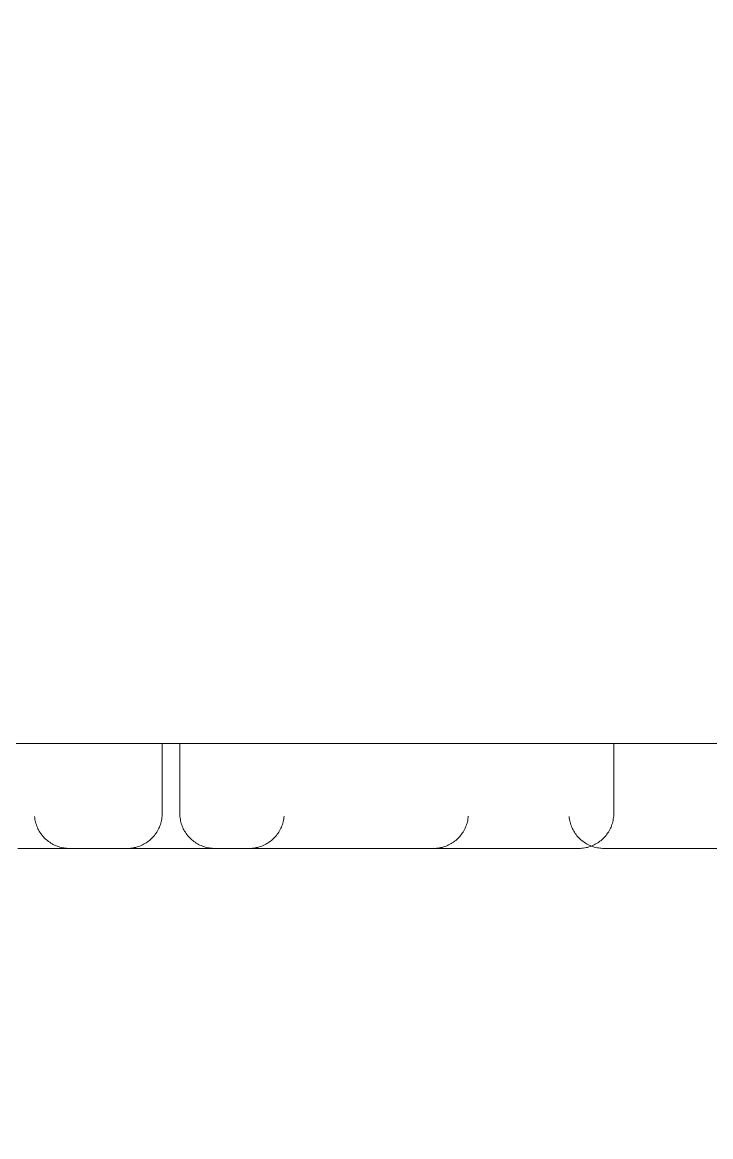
# Model space of a CAD drawing. Header units: metres. Extents: x 5374 to 25187, y 1840 to 7438.
# Drawn here: x 24239.576 to 24241.543, y 6483.967 to 6487.151 of the extents above; entities that cross this region are included whole.
import ezdxf

# ---------------------------------------------------------------- set-up
doc = ezdxf.new("R2010")
doc.units = ezdxf.units.M
doc.layers.add('02', color=2, linetype='Continuous')
doc.layers.add('A-GENM', color=2, linetype='Continuous', lineweight=9)

msp = doc.modelspace()

# ---------------------------------------------------------------- hatches: boundary and pattern name
at = {"layer": '02'}
h = msp.add_hatch(dxfattribs=at)
h.set_pattern_fill('ANGLE', color=1, scale=5)
h.set_pattern_definition([(0, (-292.62, 709.488), (0, 34.925), [25.4, -9.525]), (90, (-292.62, 709.488), (-34.925, 2e-15), [25.4, -9.525])])
h.paths.add_polyline_path([(24462.2223, 6585.2648), (24202.2223, 6585.2648), (24202.2223, 6295.2648), (24462.2223, 6295.2648)])

# ---------------------------------------------------------------- linework, layer by layer
at = {"layer": 'A-GENM'}
for p, q in [((24239.3873, 6485.0909), (24239.8568, 6485.0909)), ((24239.6783, 6485.0909), (24240.2498, 6485.0909)), ((24239.9752, 6484.8909), (24239.9752, 6485.0909)), ((24240.0257, 6485.0909), (24240.0257, 6484.8909)), ((24240.1441, 6485.0909), (24240.2813, 6485.0909)), ((24240.2813, 6485.0909), (24241.2657, 6485.0909)), ((24241.1377, 6485.0909), (24241.2561, 6485.0909)), ((24241.2561, 6485.0909), (24241.1377, 6485.0909)), ((24241.2657, 6485.0909), (24241.1473, 6485.0909)), ((24241.2561, 6485.0909), (24242.0304, 6485.0909)), ((24241.2657, 6484.8909), (24241.2657, 6485.0909))]:
    msp.add_line(p, q, dxfattribs=at)
at = {"layer": 'A-GENM', "flags": 128}
for points in [[(24237.8565, 6485.0909), (24238.5283, 6485.0909), (24239.2192, 6485.0909), (24239.9282, 6485.0909), (24240.6539, 6485.0909), (24241.3953, 6485.0909), (24242.1513, 6485.0909), (24242.9205, 6485.0909), (24243.7018, 6485.0909), (24244.4939, 6485.0909), (24245.2955, 6485.0909), (24246.1054, 6485.0909), (24246.9222, 6485.0909), (24247.7447, 6485.0909), (24248.5716, 6485.0909), (24249.4014, 6485.0909), (24250.233, 6485.0909), (24250.4575, 6485.0909)], [(24239.7103, 6484.7909), (24239.7063, 6484.791), (24239.7023, 6484.7912), (24239.6983, 6484.7916), (24239.6943, 6484.7922), (24239.6904, 6484.7929), (24239.6865, 6484.7938), (24239.6826, 6484.7948), (24239.6788, 6484.796), (24239.675, 6484.7973), (24239.6713, 6484.7988), (24239.6677, 6484.8004), (24239.6641, 6484.8022), (24239.6606, 6484.8041), (24239.6571, 6484.8062), (24239.6538, 6484.8084), (24239.6505, 6484.8107), (24239.6474, 6484.8132), (24239.6443, 6484.8157), (24239.6414, 6484.8184), (24239.6385, 6484.8212), (24239.6358, 6484.8242), (24239.6332, 6484.8272), (24239.6307, 6484.8303), (24239.6283, 6484.8336), (24239.6261, 6484.8369), (24239.624, 6484.8403), (24239.6221, 6484.8438), (24239.6202, 6484.8473), (24239.6186, 6484.851), (24239.6171, 6484.8547), (24239.6157, 6484.8584), (24239.6145, 6484.8622), (24239.6134, 6484.8661), (24239.6125, 6484.87), (24239.6117, 6484.8739), (24239.6111, 6484.8779), (24239.6107, 6484.8819)], [(24239.7103, 6484.7909), (24239.7063, 6484.791), (24239.7023, 6484.7912), (24239.6983, 6484.7916), (24239.6943, 6484.7922), (24239.6904, 6484.7929), (24239.6865, 6484.7938), (24239.6826, 6484.7948), (24239.6788, 6484.796), (24239.675, 6484.7973), (24239.6713, 6484.7988), (24239.6677, 6484.8004), (24239.6641, 6484.8022), (24239.6606, 6484.8041), (24239.6571, 6484.8062), (24239.6538, 6484.8084), (24239.6505, 6484.8107), (24239.6474, 6484.8132), (24239.6443, 6484.8157), (24239.6414, 6484.8184), (24239.6385, 6484.8212), (24239.6358, 6484.8242), (24239.6332, 6484.8272), (24239.6307, 6484.8303), (24239.6283, 6484.8336), (24239.6261, 6484.8369), (24239.624, 6484.8403), (24239.6221, 6484.8438), (24239.6202, 6484.8473), (24239.6186, 6484.851), (24239.6171, 6484.8547), (24239.6157, 6484.8584), (24239.6145, 6484.8622), (24239.6134, 6484.8661), (24239.6125, 6484.87), (24239.6117, 6484.8739), (24239.6111, 6484.8779), (24239.6107, 6484.8819)], [(24239.9752, 6484.8909), (24239.9751, 6484.8869), (24239.9749, 6484.8829), (24239.9745, 6484.8789), (24239.9739, 6484.875), (24239.9732, 6484.8711), (24239.9723, 6484.8671), (24239.9713, 6484.8633), (24239.9701, 6484.8595), (24239.9688, 6484.8557), (24239.9673, 6484.852), (24239.9657, 6484.8483), (24239.9639, 6484.8447), (24239.962, 6484.8412), (24239.9599, 6484.8378), (24239.9577, 6484.8345), (24239.9554, 6484.8312), (24239.953, 6484.828), (24239.9504, 6484.825), (24239.9477, 6484.822), (24239.9449, 6484.8192), (24239.9419, 6484.8165), (24239.9389, 6484.8138), (24239.9358, 6484.8114), (24239.9326, 6484.809), (24239.9292, 6484.8068), (24239.9258, 6484.8047), (24239.9223, 6484.8027), (24239.9188, 6484.8009), (24239.9151, 6484.7992), (24239.9114, 6484.7977), (24239.9077, 6484.7963), (24239.9039, 6484.7951), (24239.9, 6484.794), (24239.8961, 6484.7931), (24239.8922, 6484.7924), (24239.8882, 6484.7918), (24239.8843, 6484.7913), (24239.8803, 6484.791), (24239.8763, 6484.7909), (24239.8752, 6484.7909)], [(24239.9749, 6484.8829), (24239.9745, 6484.8789), (24239.9739, 6484.875), (24239.9732, 6484.8711), (24239.9723, 6484.8671), (24239.9713, 6484.8633), (24239.9701, 6484.8595), (24239.9688, 6484.8557), (24239.9673, 6484.852), (24239.9657, 6484.8483), (24239.9639, 6484.8447), (24239.962, 6484.8412), (24239.9599, 6484.8378), (24239.9577, 6484.8345), (24239.9554, 6484.8312), (24239.953, 6484.828), (24239.9504, 6484.825), (24239.9477, 6484.822), (24239.9449, 6484.8192), (24239.9419, 6484.8165), (24239.9389, 6484.8138), (24239.9358, 6484.8114), (24239.9326, 6484.809), (24239.9292, 6484.8068), (24239.9258, 6484.8047), (24239.9223, 6484.8027), (24239.9188, 6484.8009), (24239.9151, 6484.7992), (24239.9114, 6484.7977), (24239.9077, 6484.7963), (24239.9039, 6484.7951), (24239.9, 6484.794), (24239.8961, 6484.7931), (24239.8922, 6484.7924), (24239.8882, 6484.7918), (24239.8843, 6484.7913), (24239.8803, 6484.791), (24239.8763, 6484.7909), (24239.8752, 6484.7909)], [(24240.1257, 6484.7909), (24240.1217, 6484.791), (24240.1177, 6484.7912), (24240.1137, 6484.7916), (24240.1098, 6484.7922), (24240.1058, 6484.7929), (24240.1019, 6484.7938), (24240.0981, 6484.7948), (24240.0942, 6484.796), (24240.0905, 6484.7973), (24240.0868, 6484.7988), (24240.0831, 6484.8004), (24240.0795, 6484.8022), (24240.076, 6484.8041), (24240.0726, 6484.8062), (24240.0692, 6484.8084), (24240.066, 6484.8107), (24240.0628, 6484.8132), (24240.0598, 6484.8157), (24240.0568, 6484.8184), (24240.054, 6484.8212), (24240.0512, 6484.8242), (24240.0486, 6484.8272), (24240.0461, 6484.8303), (24240.0438, 6484.8336), (24240.0416, 6484.8369), (24240.0395, 6484.8403), (24240.0375, 6484.8438), (24240.0357, 6484.8473), (24240.034, 6484.851), (24240.0325, 6484.8547), (24240.0311, 6484.8584), (24240.0299, 6484.8622), (24240.0288, 6484.8661), (24240.0279, 6484.87), (24240.0272, 6484.8739), (24240.0266, 6484.8779), (24240.0261, 6484.8819), (24240.0258, 6484.8858), (24240.0257, 6484.8898), (24240.0257, 6484.8909)], [(24240.1257, 6484.7909), (24240.1217, 6484.791), (24240.1177, 6484.7912), (24240.1137, 6484.7916), (24240.1098, 6484.7922), (24240.1058, 6484.7929), (24240.1019, 6484.7938), (24240.0981, 6484.7948), (24240.0942, 6484.796), (24240.0905, 6484.7973), (24240.0868, 6484.7988), (24240.0831, 6484.8004), (24240.0795, 6484.8022), (24240.076, 6484.8041), (24240.0726, 6484.8062), (24240.0692, 6484.8084), (24240.066, 6484.8107), (24240.0628, 6484.8132), (24240.0598, 6484.8157), (24240.0568, 6484.8184), (24240.054, 6484.8212), (24240.0512, 6484.8242), (24240.0486, 6484.8272), (24240.0461, 6484.8303), (24240.0438, 6484.8336), (24240.0416, 6484.8369), (24240.0395, 6484.8403), (24240.0375, 6484.8438), (24240.0357, 6484.8473), (24240.034, 6484.851), (24240.0325, 6484.8547), (24240.0311, 6484.8584), (24240.0299, 6484.8622), (24240.0288, 6484.8661), (24240.0279, 6484.87), (24240.0272, 6484.8739), (24240.0266, 6484.8779), (24240.0261, 6484.8819)], [(24240.3236, 6484.8829), (24240.3232, 6484.8789), (24240.3227, 6484.875), (24240.3219, 6484.8711), (24240.3211, 6484.8671), (24240.32, 6484.8633), (24240.3189, 6484.8595), (24240.3175, 6484.8557), (24240.316, 6484.852), (24240.3144, 6484.8483), (24240.3126, 6484.8447), (24240.3107, 6484.8412), (24240.3087, 6484.8378), (24240.3065, 6484.8345), (24240.3041, 6484.8312), (24240.3017, 6484.828), (24240.2991, 6484.825), (24240.2964, 6484.822), (24240.2936, 6484.8192), (24240.2907, 6484.8165), (24240.2877, 6484.8138), (24240.2845, 6484.8114), (24240.2813, 6484.809), (24240.278, 6484.8068), (24240.2746, 6484.8047), (24240.2711, 6484.8027), (24240.2675, 6484.8009), (24240.2639, 6484.7992), (24240.2602, 6484.7977), (24240.2564, 6484.7963), (24240.2526, 6484.7951), (24240.2488, 6484.794), (24240.2449, 6484.7931), (24240.2409, 6484.7924), (24240.237, 6484.7918), (24240.233, 6484.7913), (24240.229, 6484.791), (24240.225, 6484.7909), (24240.2239, 6484.7909)], [(24240.8499, 6484.8829), (24240.8495, 6484.8789), (24240.849, 6484.875), (24240.8483, 6484.8711), (24240.8474, 6484.8671), (24240.8464, 6484.8633), (24240.8452, 6484.8595), (24240.8438, 6484.8557), (24240.8424, 6484.852), (24240.8407, 6484.8483), (24240.839, 6484.8447), (24240.837, 6484.8412), (24240.835, 6484.8378), (24240.8328, 6484.8345), (24240.8305, 6484.8312), (24240.828, 6484.828), (24240.8254, 6484.825), (24240.8227, 6484.822), (24240.8199, 6484.8192), (24240.817, 6484.8165), (24240.814, 6484.8138), (24240.8108, 6484.8114), (24240.8076, 6484.809), (24240.8043, 6484.8068), (24240.8009, 6484.8047), (24240.7974, 6484.8027), (24240.7938, 6484.8009), (24240.7902, 6484.7992), (24240.7865, 6484.7977), (24240.7827, 6484.7963), (24240.7789, 6484.7951), (24240.7751, 6484.794), (24240.7712, 6484.7931), (24240.7673, 6484.7924), (24240.7633, 6484.7918), (24240.7593, 6484.7913), (24240.7553, 6484.791), (24240.7513, 6484.7909), (24240.7503, 6484.7909)], [(24240.8499, 6484.8829), (24240.8495, 6484.8789), (24240.849, 6484.875), (24240.8483, 6484.8711), (24240.8474, 6484.8671), (24240.8464, 6484.8633), (24240.8452, 6484.8595), (24240.8438, 6484.8557), (24240.8424, 6484.852), (24240.8407, 6484.8483), (24240.839, 6484.8447), (24240.837, 6484.8412), (24240.835, 6484.8378), (24240.8328, 6484.8345), (24240.8305, 6484.8312), (24240.828, 6484.828), (24240.8254, 6484.825), (24240.8227, 6484.822), (24240.8199, 6484.8192), (24240.817, 6484.8165), (24240.814, 6484.8138), (24240.8108, 6484.8114), (24240.8076, 6484.809), (24240.8043, 6484.8068), (24240.8009, 6484.8047), (24240.7974, 6484.8027), (24240.7938, 6484.8009), (24240.7902, 6484.7992), (24240.7865, 6484.7977), (24240.7827, 6484.7963), (24240.7789, 6484.7951), (24240.7751, 6484.794), (24240.7712, 6484.7931), (24240.7673, 6484.7924), (24240.7633, 6484.7918), (24240.7593, 6484.7913), (24240.7553, 6484.791), (24240.7513, 6484.7909), (24240.7503, 6484.7909)], [(24241.2377, 6484.7909), (24241.2337, 6484.791), (24241.2297, 6484.7912), (24241.2257, 6484.7916), (24241.2218, 6484.7922), (24241.2178, 6484.7929), (24241.2139, 6484.7938), (24241.2101, 6484.7948), (24241.2062, 6484.796), (24241.2025, 6484.7973), (24241.1987, 6484.7988), (24241.1951, 6484.8004), (24241.1915, 6484.8022), (24241.188, 6484.8041), (24241.1846, 6484.8062), (24241.1812, 6484.8084), (24241.178, 6484.8107), (24241.1748, 6484.8132), (24241.1718, 6484.8157), (24241.1688, 6484.8184), (24241.166, 6484.8212), (24241.1632, 6484.8242), (24241.1606, 6484.8272), (24241.1581, 6484.8303), (24241.1558, 6484.8336), (24241.1535, 6484.8369), (24241.1515, 6484.8403), (24241.1495, 6484.8438), (24241.1477, 6484.8473), (24241.146, 6484.851), (24241.1445, 6484.8547), (24241.1431, 6484.8584), (24241.1419, 6484.8622), (24241.1408, 6484.8661), (24241.1399, 6484.87), (24241.1391, 6484.8739), (24241.1385, 6484.8779), (24241.1381, 6484.8819)], [(24241.2377, 6484.7909), (24241.2337, 6484.791), (24241.2297, 6484.7912), (24241.2257, 6484.7916), (24241.2218, 6484.7922), (24241.2178, 6484.7929), (24241.2139, 6484.7938), (24241.2101, 6484.7948), (24241.2062, 6484.796), (24241.2025, 6484.7973), (24241.1987, 6484.7988), (24241.1951, 6484.8004), (24241.1915, 6484.8022), (24241.188, 6484.8041), (24241.1846, 6484.8062), (24241.1812, 6484.8084), (24241.178, 6484.8107), (24241.1748, 6484.8132), (24241.1718, 6484.8157), (24241.1688, 6484.8184), (24241.166, 6484.8212), (24241.1632, 6484.8242), (24241.1606, 6484.8272), (24241.1581, 6484.8303), (24241.1558, 6484.8336), (24241.1535, 6484.8369), (24241.1515, 6484.8403), (24241.1495, 6484.8438), (24241.1477, 6484.8473), (24241.146, 6484.851), (24241.1445, 6484.8547), (24241.1431, 6484.8584), (24241.1419, 6484.8622), (24241.1408, 6484.8661), (24241.1399, 6484.87), (24241.1391, 6484.8739), (24241.1385, 6484.8779), (24241.1381, 6484.8819)], [(24241.2657, 6484.8909), (24241.2656, 6484.8869), (24241.2654, 6484.8829), (24241.265, 6484.8789), (24241.2644, 6484.875), (24241.2637, 6484.8711), (24241.2628, 6484.8671), (24241.2618, 6484.8633), (24241.2606, 6484.8595), (24241.2593, 6484.8557), (24241.2578, 6484.852), (24241.2562, 6484.8483), (24241.2544, 6484.8447), (24241.2525, 6484.8412), (24241.2504, 6484.8378), (24241.2482, 6484.8345), (24241.2459, 6484.8312), (24241.2435, 6484.828), (24241.2409, 6484.825), (24241.2382, 6484.822), (24241.2354, 6484.8192), (24241.2325, 6484.8165), (24241.2294, 6484.8138), (24241.2263, 6484.8114), (24241.2231, 6484.809), (24241.2197, 6484.8068), (24241.2163, 6484.8047), (24241.2128, 6484.8027), (24241.2093, 6484.8009), (24241.2056, 6484.7992), (24241.2019, 6484.7977), (24241.1982, 6484.7963), (24241.1944, 6484.7951), (24241.1905, 6484.794), (24241.1866, 6484.7931), (24241.1827, 6484.7924), (24241.1787, 6484.7918), (24241.1748, 6484.7913), (24241.1708, 6484.791), (24241.1668, 6484.7909), (24241.1657, 6484.7909)], [(24241.2654, 6484.8829), (24241.265, 6484.8789), (24241.2644, 6484.875), (24241.2637, 6484.8711), (24241.2628, 6484.8671), (24241.2618, 6484.8633), (24241.2606, 6484.8595), (24241.2593, 6484.8557), (24241.2578, 6484.852), (24241.2562, 6484.8483), (24241.2544, 6484.8447), (24241.2525, 6484.8412), (24241.2504, 6484.8378), (24241.2482, 6484.8345), (24241.2459, 6484.8312), (24241.2435, 6484.828), (24241.2409, 6484.825), (24241.2382, 6484.822), (24241.2354, 6484.8192), (24241.2325, 6484.8165), (24241.2294, 6484.8138), (24241.2263, 6484.8114), (24241.2231, 6484.809), (24241.2197, 6484.8068), (24241.2163, 6484.8047), (24241.2128, 6484.8027), (24241.2093, 6484.8009), (24241.2056, 6484.7992), (24241.2019, 6484.7977), (24241.1982, 6484.7963), (24241.1944, 6484.7951), (24241.1905, 6484.794), (24241.1866, 6484.7931), (24241.1827, 6484.7924), (24241.1787, 6484.7918), (24241.1748, 6484.7913), (24241.1708, 6484.791), (24241.1668, 6484.7909), (24241.1657, 6484.7909)], [(24239.8752, 6484.7909), (24239.8748, 6484.7909), (24239.8735, 6484.7909), (24239.8715, 6484.7909), (24239.8686, 6484.7909), (24239.8648, 6484.7909), (24239.8603, 6484.7909), (24239.8549, 6484.7909), (24239.8488, 6484.7909), (24239.8419, 6484.7909), (24239.8342, 6484.7909), (24239.8257, 6484.7909), (24239.8164, 6484.7909), (24239.8065, 6484.7909), (24239.7958, 6484.7909), (24239.7844, 6484.7909), (24239.7723, 6484.7909), (24239.7595, 6484.7909), (24239.7461, 6484.7909), (24239.7321, 6484.7909), (24239.7175, 6484.7909), (24239.7023, 6484.7909), (24239.6865, 6484.7909), (24239.6702, 6484.7909), (24239.6534, 6484.7909), (24239.6362, 6484.7909), (24239.6184, 6484.7909), (24239.6003, 6484.7909), (24239.5818, 6484.7909), (24239.5629, 6484.7909)], [(24240.2239, 6484.7909), (24240.2235, 6484.7909), (24240.2223, 6484.7909), (24240.2202, 6484.7909), (24240.2173, 6484.7909), (24240.2136, 6484.7909), (24240.209, 6484.7909), (24240.2037, 6484.7909), (24240.1975, 6484.7909), (24240.1906, 6484.7909), (24240.1829, 6484.7909), (24240.1744, 6484.7909), (24240.1652, 6484.7909), (24240.1552, 6484.7909), (24240.1445, 6484.7909), (24240.1331, 6484.7909), (24240.121, 6484.7909), (24240.1083, 6484.7909), (24240.0949, 6484.7909), (24240.0809, 6484.7909), (24240.0662, 6484.7909), (24240.051, 6484.7909), (24240.0353, 6484.7909), (24240.019, 6484.7909), (24240.0022, 6484.7909), (24239.9849, 6484.7909), (24239.9672, 6484.7909), (24239.949, 6484.7909), (24239.9305, 6484.7909), (24239.9116, 6484.7909), (24239.8924, 6484.7909), (24239.8728, 6484.7909), (24239.853, 6484.7909), (24239.833, 6484.7909), (24239.8127, 6484.7909), (24239.7923, 6484.7909), (24239.7718, 6484.7909), (24239.7511, 6484.7909), (24239.7303, 6484.7909), (24239.7096, 6484.7909), (24239.6888, 6484.7909), (24239.668, 6484.7909), (24239.6473, 6484.7909), (24239.6266, 6484.7909), (24239.6061, 6484.7909), (24239.5858, 6484.7909), (24239.5656, 6484.7909)], [(24239.5661, 6484.7909), (24239.5849, 6484.7909), (24239.6034, 6484.7909), (24239.6214, 6484.7909), (24239.6391, 6484.7909), (24239.6563, 6484.7909), (24239.673, 6484.7909), (24239.6892, 6484.7909), (24239.7049, 6484.7909), (24239.72, 6484.7909), (24239.7345, 6484.7909), (24239.7484, 6484.7909), (24239.7617, 6484.7909), (24239.7744, 6484.7909), (24239.7863, 6484.7909), (24239.7976, 6484.7909), (24239.8082, 6484.7909), (24239.818, 6484.7909), (24239.8272, 6484.7909), (24239.8355, 6484.7909), (24239.8431, 6484.7909), (24239.8499, 6484.7909), (24239.8559, 6484.7909), (24239.8611, 6484.7909), (24239.8655, 6484.7909), (24239.8691, 6484.7909), (24239.8719, 6484.7909), (24239.8738, 6484.7909), (24239.8749, 6484.7909)], [(24239.7759, 6484.7909), (24239.7633, 6484.7909), (24239.7501, 6484.7909), (24239.7363, 6484.7909), (24239.7218, 6484.7909), (24239.7068, 6484.7909), (24239.6912, 6484.7909), (24239.675, 6484.7909), (24239.6584, 6484.7909), (24239.6413, 6484.7909), (24239.6237, 6484.7909), (24239.6056, 6484.7909), (24239.5872, 6484.7909), (24239.5684, 6484.7909)], [(24239.5716, 6484.7909), (24239.5903, 6484.7909), (24239.6087, 6484.7909), (24239.6266, 6484.7909), (24239.6442, 6484.7909), (24239.6612, 6484.7909), (24239.6778, 6484.7909), (24239.6938, 6484.7909), (24239.7093, 6484.7909), (24239.7243, 6484.7909), (24239.7386, 6484.7909), (24239.7524, 6484.7909), (24239.7655, 6484.7909), (24239.7759, 6484.7909)], [(24239.5749, 6484.7909), (24239.5951, 6484.7909), (24239.6156, 6484.7909), (24239.6361, 6484.7909), (24239.6568, 6484.7909), (24239.6775, 6484.7909), (24239.6983, 6484.7909), (24239.7191, 6484.7909), (24239.7399, 6484.7909), (24239.7606, 6484.7909), (24239.7812, 6484.7909), (24239.8017, 6484.7909), (24239.8221, 6484.7909), (24239.8422, 6484.7909), (24239.8622, 6484.7909), (24239.8819, 6484.7909), (24239.9013, 6484.7909), (24239.9203, 6484.7909), (24239.9391, 6484.7909), (24239.9574, 6484.7909), (24239.9754, 6484.7909), (24239.9929, 6484.7909), (24240.01, 6484.7909), (24240.0265, 6484.7909), (24240.0426, 6484.7909), (24240.0581, 6484.7909), (24240.073, 6484.7909), (24240.0874, 6484.7909), (24240.1011, 6484.7909), (24240.1142, 6484.7909), (24240.1267, 6484.7909), (24240.1384, 6484.7909), (24240.1495, 6484.7909), (24240.1599, 6484.7909), (24240.1695, 6484.7909), (24240.1784, 6484.7909), (24240.1865, 6484.7909), (24240.1939, 6484.7909), (24240.2005, 6484.7909), (24240.2062, 6484.7909), (24240.2112, 6484.7909), (24240.2154, 6484.7909), (24240.2187, 6484.7909), (24240.2213, 6484.7909), (24240.223, 6484.7909), (24240.2238, 6484.7909)], [(24239.7103, 6484.7909), (24239.7107, 6484.7909), (24239.7119, 6484.7909), (24239.714, 6484.7909), (24239.7169, 6484.7909), (24239.7206, 6484.7909), (24239.7252, 6484.7909), (24239.7305, 6484.7909), (24239.7357, 6484.7909)], [(24239.7103, 6484.7909), (24239.7107, 6484.7909), (24239.7119, 6484.7909), (24239.714, 6484.7909), (24239.7169, 6484.7909), (24239.7206, 6484.7909), (24239.7252, 6484.7909), (24239.7305, 6484.7909), (24239.7367, 6484.7909), (24239.7436, 6484.7909), (24239.7513, 6484.7909), (24239.7598, 6484.7909), (24239.769, 6484.7909), (24239.779, 6484.7909), (24239.7897, 6484.7909), (24239.8011, 6484.7909), (24239.8132, 6484.7909), (24239.8259, 6484.7909), (24239.8393, 6484.7909), (24239.8533, 6484.7909), (24239.868, 6484.7909), (24239.8832, 6484.7909), (24239.8989, 6484.7909), (24239.9152, 6484.7909), (24239.932, 6484.7909), (24239.9493, 6484.7909), (24239.967, 6484.7909), (24239.9852, 6484.7909), (24240.0037, 6484.7909), (24240.0226, 6484.7909), (24240.0418, 6484.7909), (24240.0614, 6484.7909), (24240.0812, 6484.7909), (24240.1012, 6484.7909), (24240.1215, 6484.7909), (24240.1419, 6484.7909), (24240.1624, 6484.7909), (24240.1831, 6484.7909), (24240.2039, 6484.7909), (24240.2246, 6484.7909), (24240.2454, 6484.7909), (24240.2662, 6484.7909), (24240.2869, 6484.7909), (24240.3076, 6484.7909), (24240.3281, 6484.7909), (24240.3484, 6484.7909), (24240.3686, 6484.7909), (24240.3885, 6484.7909), (24240.4082, 6484.7909), (24240.4276, 6484.7909), (24240.4467, 6484.7909), (24240.4654, 6484.7909), (24240.4837, 6484.7909), (24240.5017, 6484.7909), (24240.5192, 6484.7909), (24240.5363, 6484.7909), (24240.5528, 6484.7909), (24240.5689, 6484.7909), (24240.5844, 6484.7909), (24240.5993, 6484.7909), (24240.6137, 6484.7909), (24240.6274, 6484.7909), (24240.6405, 6484.7909), (24240.653, 6484.7909), (24240.6648, 6484.7909), (24240.6758, 6484.7909), (24240.6862, 6484.7909), (24240.6958, 6484.7909), (24240.7047, 6484.7909), (24240.7129, 6484.7909), (24240.7202, 6484.7909), (24240.7248, 6484.7909)], [(24240.7248, 6484.7909), (24240.718, 6484.7909), (24240.7104, 6484.7909), (24240.702, 6484.7909), (24240.6929, 6484.7909), (24240.683, 6484.7909), (24240.6724, 6484.7909), (24240.6611, 6484.7909), (24240.6492, 6484.7909), (24240.6365, 6484.7909), (24240.6232, 6484.7909), (24240.6093, 6484.7909), (24240.5947, 6484.7909), (24240.5796, 6484.7909), (24240.5639, 6484.7909), (24240.5477, 6484.7909), (24240.531, 6484.7909), (24240.5138, 6484.7909), (24240.4961, 6484.7909), (24240.478, 6484.7909), (24240.4595, 6484.7909), (24240.4407, 6484.7909), (24240.4215, 6484.7909), (24240.402, 6484.7909), (24240.3823, 6484.7909), (24240.3622, 6484.7909), (24240.342, 6484.7909), (24240.3216, 6484.7909), (24240.3011, 6484.7909), (24240.2804, 6484.7909), (24240.2597, 6484.7909), (24240.2389, 6484.7909), (24240.2181, 6484.7909), (24240.1973, 6484.7909), (24240.1766, 6484.7909), (24240.156, 6484.7909), (24240.1354, 6484.7909), (24240.1151, 6484.7909), (24240.0949, 6484.7909), (24240.0749, 6484.7909), (24240.0552, 6484.7909), (24240.0358, 6484.7909), (24240.0166, 6484.7909), (24239.9978, 6484.7909), (24239.9794, 6484.7909), (24239.9614, 6484.7909), (24239.9438, 6484.7909), (24239.9267, 6484.7909), (24239.9101, 6484.7909), (24239.8939, 6484.7909), (24239.8783, 6484.7909), (24239.8633, 6484.7909), (24239.8489, 6484.7909), (24239.835, 6484.7909), (24239.8218, 6484.7909), (24239.8093, 6484.7909), (24239.7974, 6484.7909), (24239.7862, 6484.7909), (24239.7758, 6484.7909), (24239.766, 6484.7909), (24239.757, 6484.7909), (24239.7488, 6484.7909), (24239.7413, 6484.7909), (24239.7346, 6484.7909), (24239.7287, 6484.7909), (24239.7236, 6484.7909), (24239.7194, 6484.7909), (24239.7159, 6484.7909), (24239.7133, 6484.7909), (24239.7114, 6484.7909), (24239.7105, 6484.7909)], [(24239.7357, 6484.7909), (24239.7297, 6484.7909), (24239.7244, 6484.7909), (24239.72, 6484.7909), (24239.7164, 6484.7909), (24239.7136, 6484.7909), (24239.7117, 6484.7909), (24239.7106, 6484.7909)], [(24239.7357, 6484.7909), (24239.7425, 6484.7909), (24239.7501, 6484.7909), (24239.7585, 6484.7909), (24239.7676, 6484.7909), (24239.7775, 6484.7909), (24239.7881, 6484.7909), (24239.7994, 6484.7909), (24239.8114, 6484.7909), (24239.824, 6484.7909), (24239.8373, 6484.7909), (24239.8513, 6484.7909), (24239.8658, 6484.7909), (24239.8809, 6484.7909), (24239.8966, 6484.7909), (24239.9128, 6484.7909), (24239.9295, 6484.7909), (24239.9467, 6484.7909), (24239.9644, 6484.7909), (24239.9825, 6484.7909), (24240.001, 6484.7909), (24240.0198, 6484.7909), (24240.039, 6484.7909), (24240.0585, 6484.7909), (24240.0783, 6484.7909), (24240.0983, 6484.7909), (24240.1185, 6484.7909), (24240.1389, 6484.7909), (24240.1594, 6484.7909), (24240.1801, 6484.7909), (24240.2008, 6484.7909), (24240.2216, 6484.7909), (24240.2424, 6484.7909), (24240.2632, 6484.7909), (24240.2839, 6484.7909), (24240.3045, 6484.7909), (24240.3251, 6484.7909), (24240.3454, 6484.7909), (24240.3656, 6484.7909), (24240.3856, 6484.7909), (24240.4053, 6484.7909), (24240.4248, 6484.7909), (24240.4439, 6484.7909), (24240.4627, 6484.7909), (24240.4811, 6484.7909), (24240.4991, 6484.7909), (24240.5167, 6484.7909), (24240.5338, 6484.7909), (24240.5505, 6484.7909), (24240.5666, 6484.7909), (24240.5822, 6484.7909), (24240.5972, 6484.7909), (24240.6116, 6484.7909), (24240.6255, 6484.7909), (24240.6387, 6484.7909), (24240.6512, 6484.7909), (24240.6631, 6484.7909), (24240.6743, 6484.7909), (24240.6847, 6484.7909), (24240.6945, 6484.7909), (24240.7035, 6484.7909), (24240.7117, 6484.7909), (24240.7192, 6484.7909), (24240.7259, 6484.7909), (24240.7318, 6484.7909), (24240.7369, 6484.7909), (24240.7411, 6484.7909), (24240.7446, 6484.7909), (24240.7473, 6484.7909), (24240.7491, 6484.7909), (24240.7501, 6484.7909)], [(24240.7503, 6484.7909), (24240.7498, 6484.7909), (24240.7486, 6484.7909), (24240.7465, 6484.7909), (24240.7436, 6484.7909), (24240.7399, 6484.7909), (24240.7354, 6484.7909), (24240.73, 6484.7909), (24240.7239, 6484.7909), (24240.7169, 6484.7909), (24240.7092, 6484.7909), (24240.7007, 6484.7909), (24240.6915, 6484.7909), (24240.6815, 6484.7909), (24240.6708, 6484.7909), (24240.6594, 6484.7909), (24240.6473, 6484.7909), (24240.6346, 6484.7909), (24240.6212, 6484.7909), (24240.6072, 6484.7909), (24240.5925, 6484.7909), (24240.5773, 6484.7909), (24240.5616, 6484.7909), (24240.5453, 6484.7909), (24240.5285, 6484.7909), (24240.5112, 6484.7909), (24240.4935, 6484.7909), (24240.4753, 6484.7909), (24240.4568, 6484.7909), (24240.4379, 6484.7909), (24240.4187, 6484.7909), (24240.3992, 6484.7909), (24240.3793, 6484.7909), (24240.3593, 6484.7909), (24240.3391, 6484.7909), (24240.3186, 6484.7909), (24240.2981, 6484.7909), (24240.2774, 6484.7909), (24240.2567, 6484.7909), (24240.2359, 6484.7909), (24240.2151, 6484.7909), (24240.1943, 6484.7909), (24240.1736, 6484.7909), (24240.153, 6484.7909), (24240.1325, 6484.7909), (24240.1121, 6484.7909), (24240.092, 6484.7909), (24240.072, 6484.7909), (24240.0523, 6484.7909), (24240.0329, 6484.7909), (24240.0139, 6484.7909), (24239.9951, 6484.7909), (24239.9768, 6484.7909), (24239.9588, 6484.7909), (24239.9413, 6484.7909), (24239.9242, 6484.7909), (24239.9077, 6484.7909), (24239.8916, 6484.7909), (24239.8761, 6484.7909), (24239.8612, 6484.7909), (24239.8468, 6484.7909), (24239.8331, 6484.7909), (24239.82, 6484.7909), (24239.8075, 6484.7909), (24239.7957, 6484.7909), (24239.7847, 6484.7909), (24239.7743, 6484.7909), (24239.7647, 6484.7909), (24239.7558, 6484.7909), (24239.7477, 6484.7909), (24239.7403, 6484.7909), (24239.7357, 6484.7909)], [(24239.8752, 6484.7909), (24239.8748, 6484.7909), (24239.8735, 6484.7909), (24239.8715, 6484.7909), (24239.8686, 6484.7909), (24239.8648, 6484.7909), (24239.8603, 6484.7909), (24239.8549, 6484.7909), (24239.8488, 6484.7909), (24239.8419, 6484.7909), (24239.8342, 6484.7909), (24239.8257, 6484.7909), (24239.8164, 6484.7909), (24239.8065, 6484.7909), (24239.7958, 6484.7909), (24239.7844, 6484.7909), (24239.7759, 6484.7909)], [(24239.7759, 6484.7909), (24239.7878, 6484.7909), (24239.799, 6484.7909), (24239.8095, 6484.7909), (24239.8192, 6484.7909), (24239.8282, 6484.7909), (24239.8365, 6484.7909), (24239.844, 6484.7909), (24239.8507, 6484.7909), (24239.8566, 6484.7909), (24239.8617, 6484.7909), (24239.866, 6484.7909), (24239.8695, 6484.7909), (24239.8722, 6484.7909), (24239.874, 6484.7909), (24239.875, 6484.7909)], [(24240.9514, 6484.7909), (24240.9343, 6484.7909), (24240.9168, 6484.7909), (24240.8988, 6484.7909), (24240.8804, 6484.7909), (24240.8617, 6484.7909), (24240.8426, 6484.7909), (24240.8232, 6484.7909), (24240.8035, 6484.7909), (24240.7836, 6484.7909), (24240.7634, 6484.7909), (24240.7431, 6484.7909), (24240.7225, 6484.7909), (24240.7019, 6484.7909), (24240.6812, 6484.7909), (24240.6604, 6484.7909), (24240.6396, 6484.7909), (24240.6188, 6484.7909), (24240.5981, 6484.7909), (24240.5774, 6484.7909), (24240.5569, 6484.7909), (24240.5365, 6484.7909), (24240.5162, 6484.7909), (24240.4962, 6484.7909), (24240.4764, 6484.7909), (24240.4568, 6484.7909), (24240.4376, 6484.7909), (24240.4187, 6484.7909), (24240.4002, 6484.7909), (24240.3821, 6484.7909), (24240.3644, 6484.7909), (24240.3471, 6484.7909), (24240.3303, 6484.7909), (24240.314, 6484.7909), (24240.2983, 6484.7909), (24240.2831, 6484.7909), (24240.2685, 6484.7909), (24240.2545, 6484.7909), (24240.2411, 6484.7909), (24240.2283, 6484.7909), (24240.2163, 6484.7909), (24240.2049, 6484.7909), (24240.1942, 6484.7909), (24240.1843, 6484.7909), (24240.175, 6484.7909), (24240.1666, 6484.7909), (24240.1589, 6484.7909), (24240.152, 6484.7909), (24240.1458, 6484.7909), (24240.1405, 6484.7909), (24240.136, 6484.7909), (24240.1323, 6484.7909), (24240.1294, 6484.7909), (24240.1273, 6484.7909), (24240.1261, 6484.7909), (24240.1257, 6484.7909)], [(24240.1257, 6484.7909), (24240.1261, 6484.7909), (24240.1274, 6484.7909), (24240.1294, 6484.7909), (24240.1323, 6484.7909), (24240.1361, 6484.7909), (24240.1406, 6484.7909), (24240.146, 6484.7909), (24240.1521, 6484.7909), (24240.159, 6484.7909), (24240.1668, 6484.7909), (24240.1752, 6484.7909), (24240.1845, 6484.7909), (24240.1944, 6484.7909), (24240.2051, 6484.7909), (24240.2165, 6484.7909), (24240.2286, 6484.7909), (24240.2414, 6484.7909), (24240.2548, 6484.7909), (24240.2688, 6484.7909), (24240.2834, 6484.7909), (24240.2986, 6484.7909), (24240.3144, 6484.7909), (24240.3307, 6484.7909), (24240.3401, 6484.7909)], [(24240.1257, 6484.7909), (24240.1261, 6484.7909), (24240.1274, 6484.7909), (24240.1294, 6484.7909), (24240.1323, 6484.7909), (24240.1361, 6484.7909), (24240.1406, 6484.7909), (24240.146, 6484.7909), (24240.1521, 6484.7909), (24240.159, 6484.7909), (24240.1668, 6484.7909), (24240.1752, 6484.7909), (24240.1845, 6484.7909), (24240.1944, 6484.7909), (24240.2051, 6484.7909), (24240.2165, 6484.7909), (24240.2286, 6484.7909), (24240.2414, 6484.7909), (24240.2548, 6484.7909), (24240.2688, 6484.7909), (24240.2834, 6484.7909), (24240.2986, 6484.7909), (24240.3144, 6484.7909), (24240.3307, 6484.7909), (24240.3475, 6484.7909), (24240.3647, 6484.7909), (24240.3825, 6484.7909), (24240.4006, 6484.7909), (24240.4191, 6484.7909), (24240.438, 6484.7909), (24240.4573, 6484.7909), (24240.4768, 6484.7909), (24240.4966, 6484.7909), (24240.5167, 6484.7909), (24240.5369, 6484.7909), (24240.5573, 6484.7909), (24240.5779, 6484.7909), (24240.5986, 6484.7909), (24240.6193, 6484.7909), (24240.6401, 6484.7909), (24240.6609, 6484.7909), (24240.6817, 6484.7909), (24240.7024, 6484.7909), (24240.723, 6484.7909), (24240.7435, 6484.7909), (24240.7638, 6484.7909), (24240.784, 6484.7909), (24240.8039, 6484.7909), (24240.8236, 6484.7909), (24240.843, 6484.7909), (24240.8621, 6484.7909), (24240.8808, 6484.7909), (24240.8992, 6484.7909), (24240.9171, 6484.7909), (24240.9347, 6484.7909), (24240.9514, 6484.7909)], [(24240.3401, 6484.7909), (24240.3235, 6484.7909), (24240.3074, 6484.7909), (24240.2919, 6484.7909), (24240.2769, 6484.7909), (24240.2626, 6484.7909), (24240.2488, 6484.7909), (24240.2357, 6484.7909), (24240.2232, 6484.7909), (24240.2115, 6484.7909), (24240.2004, 6484.7909), (24240.19, 6484.7909), (24240.1803, 6484.7909), (24240.1714, 6484.7909), (24240.1633, 6484.7909), (24240.1559, 6484.7909), (24240.1493, 6484.7909), (24240.1435, 6484.7909), (24240.1385, 6484.7909), (24240.1343, 6484.7909), (24240.131, 6484.7909), (24240.1284, 6484.7909), (24240.1267, 6484.7909), (24240.1258, 6484.7909)], [(24240.3401, 6484.7909), (24240.3571, 6484.7909), (24240.3747, 6484.7909), (24240.3926, 6484.7909), (24240.411, 6484.7909), (24240.4297, 6484.7909), (24240.4488, 6484.7909), (24240.4682, 6484.7909), (24240.4879, 6484.7909), (24240.5078, 6484.7909), (24240.528, 6484.7909), (24240.5484, 6484.7909), (24240.5689, 6484.7909), (24240.5895, 6484.7909), (24240.6102, 6484.7909), (24240.631, 6484.7909), (24240.6518, 6484.7909), (24240.6726, 6484.7909), (24240.6933, 6484.7909), (24240.714, 6484.7909), (24240.7345, 6484.7909), (24240.755, 6484.7909), (24240.7752, 6484.7909), (24240.7952, 6484.7909), (24240.815, 6484.7909), (24240.8346, 6484.7909), (24240.8538, 6484.7909), (24240.8727, 6484.7909), (24240.8912, 6484.7909), (24240.9093, 6484.7909), (24240.927, 6484.7909), (24240.9443, 6484.7909), (24240.9611, 6484.7909), (24240.9774, 6484.7909), (24240.9931, 6484.7909), (24241.0083, 6484.7909), (24241.0229, 6484.7909), (24241.0369, 6484.7909), (24241.0503, 6484.7909), (24241.0631, 6484.7909), (24241.0751, 6484.7909), (24241.0865, 6484.7909), (24241.0972, 6484.7909), (24241.1072, 6484.7909), (24241.1164, 6484.7909), (24241.1248, 6484.7909), (24241.1325, 6484.7909), (24241.1395, 6484.7909), (24241.1456, 6484.7909), (24241.1509, 6484.7909), (24241.1554, 6484.7909), (24241.1591, 6484.7909), (24241.162, 6484.7909), (24241.1641, 6484.7909), (24241.1653, 6484.7909), (24241.1657, 6484.7909)], [(24241.1657, 6484.7909), (24241.1653, 6484.7909), (24241.164, 6484.7909), (24241.162, 6484.7909), (24241.1591, 6484.7909), (24241.1553, 6484.7909), (24241.1508, 6484.7909), (24241.1455, 6484.7909), (24241.1393, 6484.7909), (24241.1324, 6484.7909), (24241.1247, 6484.7909), (24241.1162, 6484.7909), (24241.1069, 6484.7909), (24241.097, 6484.7909), (24241.0863, 6484.7909), (24241.0749, 6484.7909), (24241.0628, 6484.7909), (24241.05, 6484.7909), (24241.0366, 6484.7909), (24241.0226, 6484.7909), (24241.008, 6484.7909), (24240.9928, 6484.7909), (24240.977, 6484.7909), (24240.9607, 6484.7909), (24240.9439, 6484.7909), (24240.9267, 6484.7909), (24240.9089, 6484.7909), (24240.8908, 6484.7909), (24240.8723, 6484.7909), (24240.8534, 6484.7909), (24240.8341, 6484.7909), (24240.8146, 6484.7909), (24240.7948, 6484.7909), (24240.7748, 6484.7909), (24240.7545, 6484.7909), (24240.7341, 6484.7909), (24240.7135, 6484.7909), (24240.6929, 6484.7909), (24240.6721, 6484.7909), (24240.6513, 6484.7909), (24240.6305, 6484.7909), (24240.6097, 6484.7909), (24240.589, 6484.7909), (24240.5684, 6484.7909), (24240.5479, 6484.7909), (24240.5276, 6484.7909), (24240.5074, 6484.7909), (24240.4875, 6484.7909), (24240.4678, 6484.7909), (24240.4484, 6484.7909), (24240.4293, 6484.7909), (24240.4106, 6484.7909), (24240.3922, 6484.7909), (24240.3743, 6484.7909), (24240.3567, 6484.7909), (24240.3401, 6484.7909)], [(24240.7503, 6484.7909), (24240.7498, 6484.7909), (24240.7486, 6484.7909), (24240.7465, 6484.7909), (24240.7436, 6484.7909), (24240.7399, 6484.7909), (24240.7354, 6484.7909), (24240.73, 6484.7909), (24240.7248, 6484.7909)], [(24240.7248, 6484.7909), (24240.7308, 6484.7909), (24240.7361, 6484.7909), (24240.7405, 6484.7909), (24240.7441, 6484.7909), (24240.7469, 6484.7909), (24240.7488, 6484.7909), (24240.75, 6484.7909)], [(24241.1657, 6484.7909), (24241.1653, 6484.7909), (24241.164, 6484.7909), (24241.162, 6484.7909), (24241.1591, 6484.7909), (24241.1553, 6484.7909), (24241.1508, 6484.7909), (24241.1455, 6484.7909), (24241.1393, 6484.7909), (24241.1324, 6484.7909), (24241.1247, 6484.7909), (24241.1162, 6484.7909), (24241.1069, 6484.7909), (24241.097, 6484.7909), (24241.0863, 6484.7909), (24241.0749, 6484.7909), (24241.0628, 6484.7909), (24241.05, 6484.7909), (24241.0366, 6484.7909), (24241.0226, 6484.7909), (24241.008, 6484.7909), (24240.9928, 6484.7909), (24240.977, 6484.7909), (24240.9607, 6484.7909), (24240.9514, 6484.7909)], [(24240.9514, 6484.7909), (24240.9679, 6484.7909), (24240.984, 6484.7909), (24240.9995, 6484.7909), (24241.0145, 6484.7909), (24241.0288, 6484.7909), (24241.0426, 6484.7909), (24241.0557, 6484.7909), (24241.0682, 6484.7909), (24241.08, 6484.7909), (24241.091, 6484.7909), (24241.1014, 6484.7909), (24241.1111, 6484.7909), (24241.12, 6484.7909), (24241.1281, 6484.7909), (24241.1355, 6484.7909), (24241.1421, 6484.7909), (24241.1479, 6484.7909), (24241.1529, 6484.7909), (24241.1571, 6484.7909), (24241.1604, 6484.7909), (24241.163, 6484.7909), (24241.1647, 6484.7909), (24241.1656, 6484.7909)], [(24241.2377, 6484.7909), (24241.2381, 6484.7909), (24241.2394, 6484.7909), (24241.2414, 6484.7909), (24241.2443, 6484.7909), (24241.2481, 6484.7909), (24241.2526, 6484.7909), (24241.2579, 6484.7909), (24241.2641, 6484.7909), (24241.271, 6484.7909), (24241.2787, 6484.7909), (24241.2872, 6484.7909), (24241.2965, 6484.7909), (24241.3064, 6484.7909), (24241.3171, 6484.7909), (24241.3285, 6484.7909), (24241.337, 6484.7909)], [(24241.2377, 6484.7909), (24241.2381, 6484.7909), (24241.2394, 6484.7909), (24241.2414, 6484.7909), (24241.2443, 6484.7909), (24241.2481, 6484.7909), (24241.2526, 6484.7909), (24241.2579, 6484.7909), (24241.2641, 6484.7909), (24241.271, 6484.7909), (24241.2787, 6484.7909), (24241.2872, 6484.7909), (24241.2965, 6484.7909), (24241.3064, 6484.7909), (24241.3171, 6484.7909), (24241.3285, 6484.7909), (24241.3406, 6484.7909), (24241.3534, 6484.7909), (24241.3668, 6484.7909), (24241.3808, 6484.7909), (24241.3954, 6484.7909), (24241.4106, 6484.7909), (24241.4264, 6484.7909), (24241.4427, 6484.7909), (24241.4595, 6484.7909), (24241.4767, 6484.7909), (24241.4945, 6484.7909), (24241.5126, 6484.7909), (24241.5311, 6484.7909), (24241.55, 6484.7909)], [(24241.337, 6484.7909), (24241.3251, 6484.7909), (24241.3139, 6484.7909), (24241.3034, 6484.7909), (24241.2937, 6484.7909), (24241.2847, 6484.7909), (24241.2764, 6484.7909), (24241.2689, 6484.7909), (24241.2622, 6484.7909), (24241.2563, 6484.7909), (24241.2512, 6484.7909), (24241.2469, 6484.7909), (24241.2434, 6484.7909), (24241.2407, 6484.7909), (24241.2389, 6484.7909), (24241.2379, 6484.7909)], [(24241.5468, 6484.7909), (24241.528, 6484.7909), (24241.5095, 6484.7909), (24241.4914, 6484.7909), (24241.4738, 6484.7909), (24241.4566, 6484.7909), (24241.4399, 6484.7909), (24241.4237, 6484.7909), (24241.408, 6484.7909), (24241.3929, 6484.7909), (24241.3784, 6484.7909), (24241.3645, 6484.7909), (24241.3512, 6484.7909), (24241.3385, 6484.7909), (24241.3266, 6484.7909), (24241.3153, 6484.7909), (24241.3047, 6484.7909), (24241.2948, 6484.7909), (24241.2857, 6484.7909), (24241.2774, 6484.7909), (24241.2698, 6484.7909), (24241.263, 6484.7909), (24241.257, 6484.7909), (24241.2518, 6484.7909), (24241.2474, 6484.7909), (24241.2438, 6484.7909), (24241.241, 6484.7909), (24241.2391, 6484.7909), (24241.238, 6484.7909)], [(24241.337, 6484.7909), (24241.3496, 6484.7909), (24241.3628, 6484.7909), (24241.3766, 6484.7909), (24241.3911, 6484.7909), (24241.4061, 6484.7909), (24241.4217, 6484.7909), (24241.4379, 6484.7909), (24241.4545, 6484.7909), (24241.4716, 6484.7909), (24241.4892, 6484.7909), (24241.5073, 6484.7909), (24241.5257, 6484.7909), (24241.5445, 6484.7909)], [(24241.5604, 6484.7909), (24241.5413, 6484.7909), (24241.5226, 6484.7909), (24241.5042, 6484.7909), (24241.4862, 6484.7909), (24241.4687, 6484.7909), (24241.4517, 6484.7909), (24241.4351, 6484.7909), (24241.4191, 6484.7909), (24241.4035, 6484.7909), (24241.3886, 6484.7909), (24241.3742, 6484.7909), (24241.3605, 6484.7909), (24241.3474, 6484.7909), (24241.337, 6484.7909)]]:
    msp.add_lwpolyline(points, dxfattribs=at)

doc.saveas('drawing.dxf')
